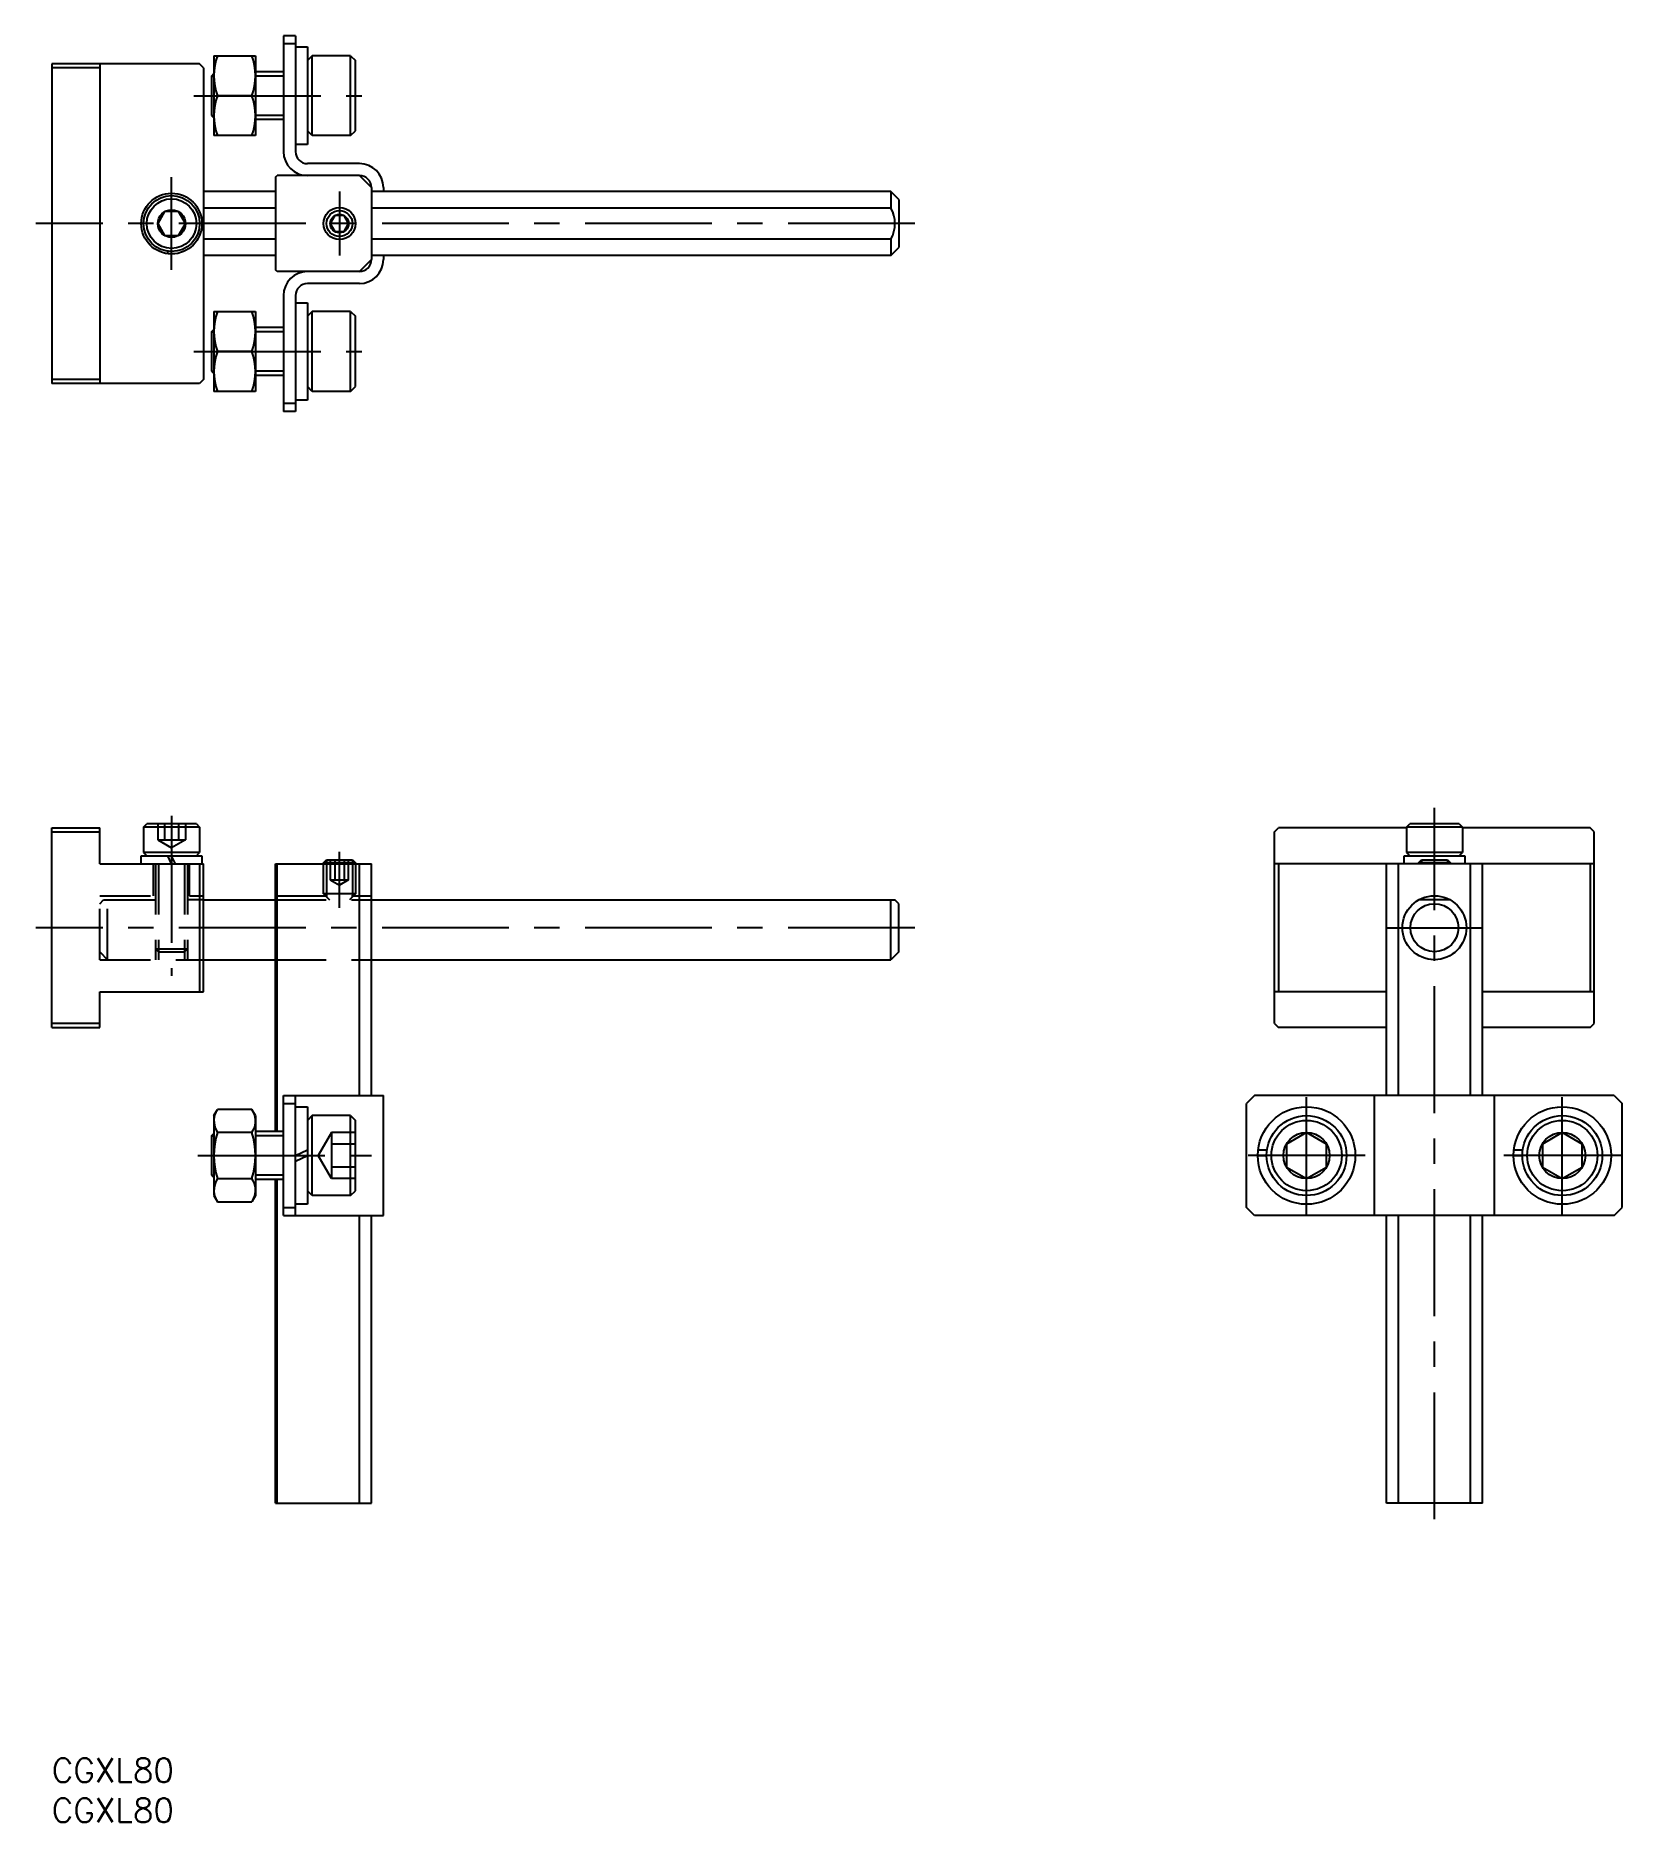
# Model space of a CAD drawing. Extents: x -2 to 196, y -8 to 216.
import ezdxf

# ---------------------------------------------------------------- set-up
doc = ezdxf.new("R2010")
doc.units = 0
doc.header["$LTSCALE"] = 0.5
doc.linetypes.add('CENTER', pattern=[50.8, 31.75, -6.35, 6.35, -6.35])
doc.linetypes.add('DASHED', pattern=[19.05, 12.7, -6.35])
doc.layers.get('0').update_dxf_attribs({"linetype": 'CONTINUOUS'})
doc.layers.add('CENTER', color=1, linetype='CENTER')
doc.styles.get("Standard").update_dxf_attribs({"font": 'txt.shx', "height": 3, "bigfont": 'bigfont.shx'})

# ---------------------------------------------------------------- blocks, each defined once
blk = doc.blocks.new('*U55')
at = {"color": 7, "linetype": 'CONTINUOUS'}
blk.add_text('CGXL80', height=3, dxfattribs=at).set_placement((0, -3))
blk = doc.blocks.new('*U56')
at = {"color": 7, "linetype": 'CONTINUOUS'}
blk.add_text('CGXL80', height=3, dxfattribs=at).set_placement((0, -8))

msp = doc.modelspace()

# ---------------------------------------------------------------- linework, layer by layer
at = {"color": 7, "linetype": 'CONTINUOUS'}
for p, q in [((30.5, 215.5), (29, 215.5)), ((29, 215.5), (29, 201)), ((30.5, 215.5), (30.5, 201)), ((20.3, 213), (20.3, 203)), ((20.3, 213), (25.5, 213)), ((25.5, 213), (25.5, 203)), ((30.5, 214.5), (29, 214.5)), ((30.5, 214.1), (32, 214.1)), ((32, 214.1), (32, 201.9)), ((32.6, 213), (32, 212.4)), ((32.6, 203), (32.6, 213)), ((37.4, 213), (32.6, 213)), ((37.4, 203), (37.4, 213)), ((37.4, 213), (38, 212.4)), ((38, 203.6), (38, 212.4)), ((0, 212), (0, 172)), ((18.5, 212), (0, 212)), ((6, 211.5), (0, 211.5)), ((6, 212), (6, 172)), ((19, 211.5), (18.5, 212)), ((19, 211.5), (19, 172.5)), ((20, 210.46), (20.3, 210.76)), ((20, 210.46), (20, 205.54)), ((29, 211), (25.5, 211)), ((25.05, 208), (20.75, 208)), ((20, 205.54), (20.3, 205.24)), ((29, 205), (25.5, 205)), ((32.6, 203), (32, 203.6)), ((37.4, 203), (38, 203.6)), ((25.5, 203), (20.3, 203)), ((32, 201.9), (30.5, 201.9)), ((37.4, 203), (32.6, 203)), ((38.5, 199.5), (32, 199.5)), ((28, 197.8), (28.2, 198)), ((28, 197.8), (28, 186.2)), ((38.5, 198), (28.2, 198)), ((38.5, 198), (40, 196.5)), ((28, 196), (19, 196)), ((40, 196.5), (40, 187.5)), ((105, 196), (40, 196)), ((41.5, 196.5), (41.5, 196)), ((105, 196), (105, 193.94)), ((106, 195), (105, 196)), ((106, 195), (106, 189)), ((14.13, 193.5), (13.27, 192)), ((15.87, 193.5), (14.13, 193.5)), ((16.73, 192), (15.87, 193.5)), ((28, 193.94), (19, 193.94)), ((35.42, 193), (34.85, 192)), ((36.58, 193), (35.42, 193)), ((37.15, 192), (36.58, 193)), ((105, 193.94), (40, 193.94)), ((13.27, 192), (14.13, 190.5)), ((14.13, 190.5), (15.87, 190.5)), ((15.87, 190.5), (16.73, 192)), ((28, 190.06), (19, 190.06)), ((34.85, 192), (35.42, 191)), ((35.42, 191), (36.58, 191)), ((36.58, 191), (37.15, 192)), ((105, 190.06), (40, 190.06)), ((105, 190.06), (105, 188)), ((14.53, 188.23), (14.53, 188.53)), ((15, 188.2), (15, 188.5)), ((28, 188), (19, 188)), ((105, 188), (40, 188)), ((41.5, 188), (41.5, 187.5)), ((105, 188), (106, 189)), ((28.2, 186), (28, 186.2)), ((38.5, 186), (28.2, 186)), ((38.5, 186), (40, 187.5)), ((38.5, 184.5), (32, 184.5)), ((29, 183), (29, 168.5)), ((30.5, 183), (30.5, 168.5)), ((30.5, 182.1), (32, 182.1)), ((32, 182.1), (32, 169.9)), ((20.3, 181), (20.3, 171)), ((20.3, 181), (25.5, 181)), ((25.5, 181), (25.5, 171)), ((29, 179), (25.5, 179)), ((32.6, 181), (32, 180.4)), ((32.6, 171), (32.6, 181)), ((37.4, 181), (32.6, 181)), ((37.4, 171), (37.4, 181)), ((37.4, 181), (38, 180.4)), ((38, 171.6), (38, 180.4)), ((20, 178.46), (20.3, 178.76)), ((20, 178.46), (20, 173.54)), ((25.05, 176), (20.75, 176)), ((6, 172.5), (0, 172.5)), ((19, 172.5), (18.5, 172)), ((20, 173.54), (20.3, 173.24)), ((29, 173), (25.5, 173)), ((18.5, 172), (0, 172)), ((25.5, 171), (20.3, 171)), ((32, 169.9), (30.5, 169.9)), ((32.6, 171), (32, 171.6)), ((37.4, 171), (32.6, 171)), ((37.4, 171), (38, 171.6)), ((30.5, 169.5), (29, 169.5)), ((30.5, 168.5), (29, 168.5)), ((0, 91.41), (0, 116.41)), ((0, 116.41), (6, 116.41)), ((6, 111.91), (6, 116.41)), ((11.5, 116.51), (11.9, 116.91)), ((18.5, 116.51), (11.5, 116.51)), ((11.5, 116.51), (11.5, 113.31)), ((18.1, 116.91), (11.9, 116.91)), ((18.1, 116.91), (18.5, 116.51)), ((18.5, 116.51), (18.5, 113.31)), ((153, 115.91), (153.5, 116.41)), ((169.5, 116.41), (153.5, 116.41)), ((169.5, 116.51), (169.9, 116.91)), ((176.5, 116.51), (169.5, 116.51)), ((169.5, 116.51), (169.5, 113.31)), ((176.1, 116.91), (169.9, 116.91)), ((176.1, 116.91), (176.5, 116.51)), ((176.5, 116.51), (176.5, 113.31)), ((192.5, 116.41), (176.5, 116.41)), ((193, 115.91), (192.5, 116.41)), ((0, 115.91), (6, 115.91)), ((153, 91.91), (153, 115.91)), ((193, 91.91), (193, 115.91)), ((6, 111.91), (19, 111.91)), ((11.2, 111.91), (11.2, 112.91)), ((11.2, 112.91), (18.8, 112.91)), ((18.5, 113.31), (11.5, 113.31)), ((11.5, 113.31), (11.9, 112.91)), ((15, 111.91), (14.53, 112.91)), ((15.47, 111.91), (15, 112.91)), ((18.1, 112.91), (18.5, 113.31)), ((18.5, 111.91), (18.5, 95.91)), ((18.8, 112.91), (18.8, 111.91)), ((19, 95.91), (19, 111.91)), ((28, 78.41), (28, 111.91)), ((28, 111.91), (40, 111.91)), ((28.2, 78.41), (28.2, 111.91)), ((34, 112.03), (34.38, 112.41)), ((34, 111.91), (34, 112.03)), ((38, 112.03), (34, 112.03)), ((34.38, 112.41), (37.62, 112.41)), ((37.62, 112.41), (38, 112.03)), ((38, 112.03), (38, 111.91)), ((38.5, 82.91), (38.5, 111.91)), ((40, 82.91), (40, 111.91)), ((193, 111.91), (153, 111.91)), ((153.5, 111.91), (153.5, 95.91)), ((167, 82.91), (167, 111.91)), ((168.5, 82.91), (168.5, 111.91)), ((169.2, 111.91), (169.2, 112.91)), ((169.2, 112.91), (176.8, 112.91)), ((176.5, 113.31), (169.5, 113.31)), ((169.5, 113.31), (169.9, 112.91)), ((171, 112.03), (171.38, 112.41)), ((171, 111.91), (171, 112.03)), ((175, 112.03), (171, 112.03)), ((171.38, 112.41), (174.62, 112.41)), ((174.62, 112.41), (175, 112.03)), ((175, 111.91), (175, 112.03)), ((176.1, 112.91), (176.5, 113.31)), ((176.8, 112.91), (176.8, 111.91)), ((177.5, 82.91), (177.5, 111.91)), ((179, 82.91), (179, 111.91)), ((192.5, 111.91), (192.5, 95.91)), ((19, 107.41), (28, 107.41)), ((40, 107.41), (105.5, 107.41)), ((105, 99.91), (105, 107.41)), ((106, 106.91), (105.5, 107.41)), ((174.94, 107.41), (171.06, 107.41)), ((171.53, 107.63), (171.75, 107.41)), ((174.47, 107.63), (174.25, 107.41)), ((106, 100.91), (106, 106.91)), ((106, 100.91), (105, 99.91)), ((19, 99.91), (28, 99.91)), ((40, 99.91), (105, 99.91)), ((6, 95.91), (19, 95.91)), ((6, 91.41), (6, 95.91)), ((167, 95.91), (153, 95.91)), ((193, 95.91), (179, 95.91)), ((6, 91.91), (0, 91.91)), ((153, 91.91), (153.5, 91.41)), ((192.5, 91.41), (193, 91.91)), ((0, 91.41), (6, 91.41)), ((167, 91.41), (153.5, 91.41)), ((192.5, 91.41), (179, 91.41)), ((29, 67.91), (29, 82.91)), ((29, 82.91), (41.5, 82.91)), ((30.5, 67.91), (30.5, 82.91)), ((41.5, 67.91), (41.5, 82.91)), ((150.5, 82.91), (149.5, 81.91)), ((195.5, 82.91), (150.5, 82.91)), ((165.5, 67.91), (165.5, 82.91)), ((180.5, 67.91), (180.5, 82.91)), ((195.5, 82.91), (196.5, 81.91)), ((20.3, 80.41), (20.75, 81.18)), ((25.05, 81.18), (20.75, 81.18)), ((25.5, 80.41), (25.05, 81.18)), ((29, 81.91), (30.5, 81.91)), ((30.5, 81.51), (32, 81.51)), ((32, 81.51), (32, 69.31)), ((149.5, 68.91), (149.5, 81.91)), ((196.5, 68.91), (196.5, 81.91)), ((20.3, 80.41), (20.3, 70.41)), ((25.05, 78.29), (20.75, 78.29)), ((25.5, 80.41), (25.5, 70.41)), ((29, 78.41), (25.5, 78.41)), ((32.6, 80.41), (32, 79.81)), ((32.6, 70.41), (32.6, 80.41)), ((37.4, 80.41), (32.6, 80.41)), ((37.4, 70.41), (37.4, 80.41)), ((37.4, 80.41), (38, 79.81)), ((38, 71.01), (38, 79.81)), ((157, 78.29), (154.5, 76.85)), ((159.5, 76.85), (157, 78.29)), ((189, 78.29), (186.5, 76.85)), ((191.5, 76.85), (189, 78.29)), ((20, 77.86), (20.3, 78.16)), ((20, 77.86), (20, 72.95)), ((30.5, 75.41), (32, 76.11)), ((150.94, 76.11), (152.05, 76.11)), ((154.5, 76.85), (154.5, 73.96)), ((159.5, 73.96), (159.5, 76.85)), ((182.94, 76.11), (184.05, 76.11)), ((186.5, 76.85), (186.5, 73.96)), ((191.5, 73.96), (191.5, 76.85)), ((30.5, 74.71), (32, 75.41)), ((150.9, 75.41), (152, 75.41)), ((154.5, 73.96), (157, 72.52)), ((157, 72.52), (159.5, 73.96)), ((182.9, 75.41), (184, 75.41)), ((186.5, 73.96), (189, 72.52)), ((189, 72.52), (191.5, 73.96)), ((20, 72.95), (20.3, 72.65)), ((20.75, 72.52), (25.05, 72.52)), ((29, 72.41), (25.5, 72.41)), ((28, 31.91), (28, 72.41)), ((28.2, 31.91), (28.2, 72.41)), ((20.3, 70.41), (20.75, 69.63)), ((20.75, 69.63), (25.05, 69.63)), ((25.5, 70.41), (25.05, 69.63)), ((32, 69.31), (30.5, 69.31)), ((32.6, 70.41), (32, 71.01)), ((37.4, 70.41), (32.6, 70.41)), ((37.4, 70.41), (38, 71.01)), ((29, 68.91), (30.5, 68.91)), ((29, 67.91), (41.5, 67.91)), ((38.5, 31.91), (38.5, 67.91)), ((40, 31.91), (40, 67.91)), ((150.5, 67.91), (149.5, 68.91)), ((195.5, 67.91), (150.5, 67.91)), ((167, 31.91), (167, 67.91)), ((168.5, 31.91), (168.5, 67.91)), ((177.5, 31.91), (177.5, 67.91)), ((179, 31.91), (179, 67.91)), ((195.5, 67.91), (196.5, 68.91)), ((28, 31.91), (40, 31.91)), ((179, 31.91), (167, 31.91))]:
    msp.add_line(p, q, dxfattribs=at)
at = {"color": 3, "linetype": 'CONTINUOUS'}
for p, q in [((20, 210.46), (20.3, 210.46)), ((29, 210.46), (25.5, 210.46)), ((20, 205.54), (20.3, 205.54)), ((29, 205.54), (25.5, 205.54)), ((20, 178.46), (20.3, 178.46)), ((29, 178.46), (25.5, 178.46)), ((20, 173.54), (20.3, 173.54)), ((29, 173.54), (25.5, 173.54)), ((34.38, 112.41), (34.38, 111.91)), ((37.62, 112.41), (37.62, 111.91)), ((171.38, 112.41), (171.38, 111.91)), ((174.62, 112.41), (174.62, 111.91)), ((20, 77.86), (20.3, 77.86)), ((29, 77.86), (25.5, 77.86)), ((20, 72.95), (20.3, 72.95)), ((29, 72.95), (25.5, 72.95))]:
    msp.add_line(p, q, dxfattribs=at)
at = {"color": 3, "linetype": 'DASHED'}
for p, q in [((13.27, 116.91), (13.27, 114.91)), ((14.13, 116.91), (14.13, 114.91)), ((15.87, 116.91), (15.87, 114.91)), ((16.73, 116.91), (16.73, 114.91)), ((13.27, 114.91), (15, 113.91)), ((13.27, 114.91), (16.73, 114.91)), ((16.73, 114.91), (15, 113.91)), ((12.75, 107.91), (12.75, 111.91)), ((13, 111.91), (13, 99.91)), ((13.38, 111.91), (13.38, 99.91)), ((16.62, 111.91), (16.62, 99.91)), ((17, 111.91), (17, 99.91)), ((17.25, 107.91), (17.25, 111.91)), ((34, 108.16), (34, 111.91)), ((34.38, 111.91), (34.38, 107.78)), ((34.85, 112.41), (34.85, 109.91)), ((35.42, 112.41), (35.42, 109.91)), ((36.58, 112.41), (36.58, 109.91)), ((37.15, 109.91), (37.15, 112.41)), ((37.62, 111.91), (37.62, 107.78)), ((38, 111.91), (38, 108.16)), ((34.85, 109.91), (36, 109.24)), ((34.85, 109.91), (37.15, 109.91)), ((37.15, 109.91), (36, 109.24)), ((6, 99.91), (6, 107.91)), ((6, 107.91), (12.75, 107.91)), ((6, 106.91), (6.5, 107.41)), ((6.5, 107.41), (13, 107.41)), ((7, 99.91), (7, 107.41)), ((19, 107.41), (17, 107.41)), ((17.25, 107.91), (19, 107.91)), ((28, 107.91), (40, 107.91)), ((28, 107.41), (40, 107.41)), ((38, 108.16), (34, 108.16)), ((34, 108.16), (34.75, 107.41)), ((38, 108.16), (37.25, 107.41)), ((6, 100.91), (7, 99.91)), ((13, 101.28), (17, 101.28)), ((13, 101.28), (13.38, 100.91)), ((13.38, 100.91), (16.62, 100.91)), ((16.62, 100.91), (17, 101.28)), ((6, 99.91), (19, 99.91)), ((28, 99.91), (40, 99.91)), ((35, 78.29), (33.33, 75.41)), ((38, 78.29), (35, 78.29)), ((35, 78.29), (35, 72.52)), ((38, 76.85), (35, 76.85)), ((35, 72.52), (33.33, 75.41)), ((38, 73.96), (35, 73.96)), ((38, 72.52), (35, 72.52))]:
    msp.add_line(p, q, dxfattribs=at)
at = {"color": 7, "linetype": 'CONTINUOUS'}
for centre, radius in [((15, 192), 3.8), ((15, 192), 3.5), ((15, 192), 3.1), ((15, 192), 1.73), ((36, 192), 2), ((36, 192), 1.62), ((36, 192), 1.15), ((173, 103.91), 4), ((173, 103.91), 3), ((157, 75.41), 6.1), ((189, 75.41), 6.1), ((157, 75.41), 5), ((157, 75.41), 4.4), ((157, 75.41), 2.89), ((189, 75.41), 5), ((189, 75.41), 4.4), ((189, 75.41), 2.89)]:
    msp.add_circle(centre, radius, dxfattribs=at)
for centre, radius, start, end in [((27.52, 210.5), 7.22, 159.7438, 200.2562), ((18.28, 210.5), 7.22, 339.7438, 20.2562), ((27.52, 205.5), 7.22, 159.7438, 200.2562), ((18.28, 205.5), 7.22, 339.7438, 20.2562), ((32, 201), 3, 180, 270), ((32, 201), 1.5, 180, 270), ((38.5, 196.5), 3, 0, 90), ((38.5, 196.5), 1.5, 0, 90), ((101.5, 192), 4, 331.045, 28.955), ((32, 183), 3, 90, 180), ((38.5, 187.5), 3, 270, 0), ((38.5, 187.5), 1.5, 270, 0), ((32, 183), 1.5, 90, 180), ((27.52, 178.5), 7.22, 159.7438, 200.2562), ((18.28, 178.5), 7.22, 339.7438, 20.2562), ((27.52, 173.5), 7.22, 159.7438, 200.2562), ((18.28, 173.5), 7.22, 339.7438, 20.2562), ((22.86, 79.74), 2.56, 154.3842, 214.3842), ((22.94, 79.74), 2.56, 325.6158, 25.6158), ((29.85, 75.41), 9.55, 162.412, 197.588), ((15.95, 75.41), 9.55, 342.412, 17.588), ((22.86, 71.08), 2.56, 145.6158, 205.6158), ((22.94, 71.08), 2.56, 334.3842, 34.3842)]:
    msp.add_arc(centre, radius, start, end, dxfattribs=at)
at = {"layer": 'CENTER', "color": 1, "linetype": 'CENTER'}
for p, q in [((17.8, 208), (38.8, 208)), ((15, 186.2), (15, 197.8)), ((36, 196), (36, 188)), ((108, 192), (-2, 192)), ((17.8, 176), (38.8, 176)), ((173, 29.91), (173, 118.91)), ((15, 117.91), (15, 97.91)), ((36, 106.41), (36, 113.41)), ((108, 103.91), (-2, 103.91)), ((167, 103.91), (179, 103.91)), ((157, 68.09), (157, 82.73)), ((189, 68.09), (189, 82.73)), ((18.3, 75.41), (40, 75.41)), ((164.32, 75.41), (149.68, 75.41)), ((196.32, 75.41), (181.68, 75.41))]:
    msp.add_line(p, q, dxfattribs=at)

# ---------------------------------------------------------------- block references
at = {"color": 7, "linetype": 'CONTINUOUS'}
for name in ['*U55', '*U56']:
    msp.add_blockref(name, (0, 0), dxfattribs=at)

doc.saveas('drawing.dxf')
